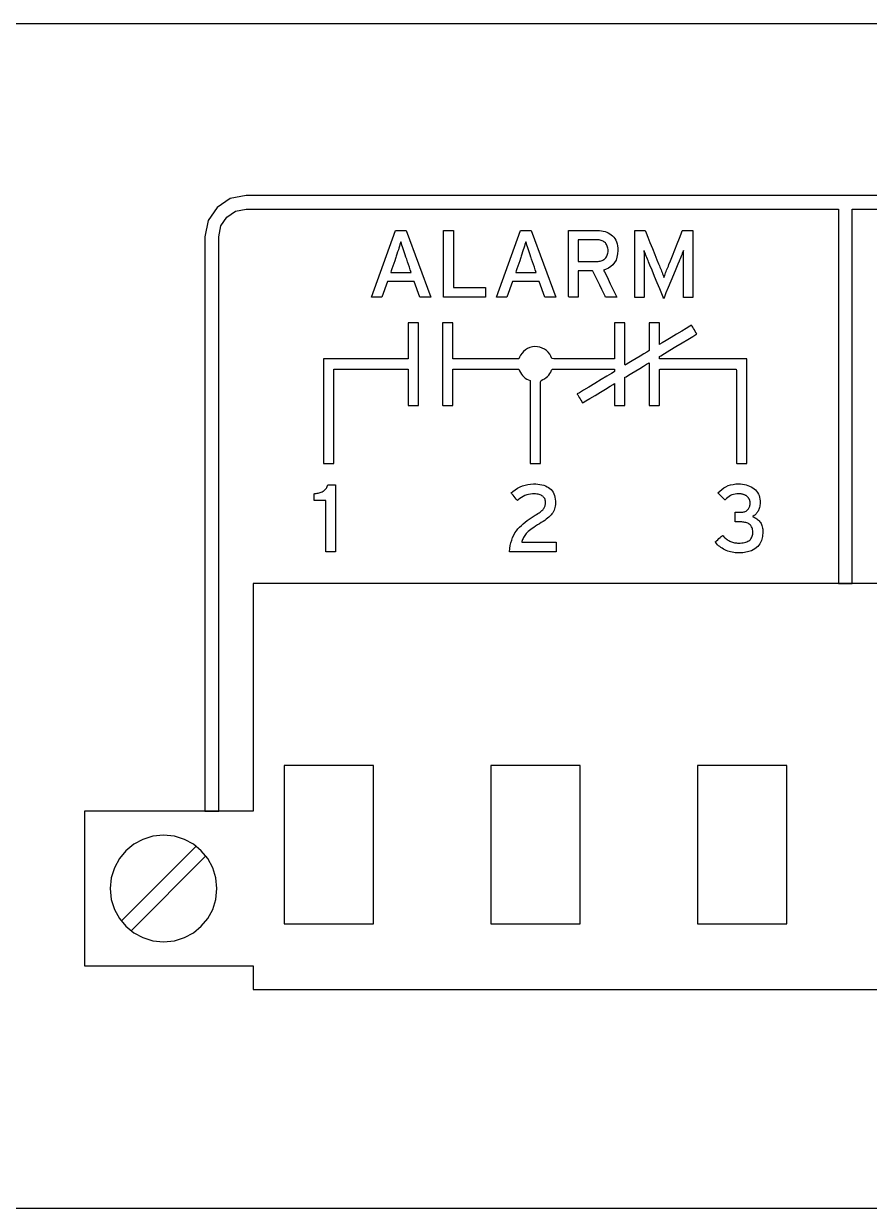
# Model space of a CAD drawing. Header units: inches. Extents: x 3.2 to 20.7, y 8 to 10.
# Drawn here: x 15.257 to 16.485, y 8.302 to 10.022 of the extents above; entities that cross this region are included whole.
import ezdxf

# ---------------------------------------------------------------- set-up
doc = ezdxf.new("R2010")
doc.units = ezdxf.units.IN
doc.header["$MEASUREMENT"] = 0

msp = doc.modelspace()

# ---------------------------------------------------------------- linework, layer by layer
for points in [[(3.2251, 10.0222), (3.2251, 8.3022), (20.675, 8.3022), (20.675, 10.0222), (3.2251, 10.0222)], [(16.7695, 9.773), (16.45, 9.773), (16.1306, 9.773), (15.9836, 9.773), (15.8519, 9.773), (15.7934, 9.773), (15.7406, 9.773), (15.6942, 9.773), (15.6548, 9.773), (15.623, 9.773), (15.5996, 9.773), (15.585, 9.773), (15.58, 9.773), (15.5567, 9.7683), (15.5376, 9.7554), (15.5247, 9.7364), (15.52, 9.713), (15.52, 9.7037), (15.52, 9.6772), (15.52, 9.6361), (15.52, 9.5827), (15.52, 9.5196), (15.52, 9.4492), (15.52, 9.2961), (15.52, 9.1429), (15.52, 9.0725), (15.52, 9.0094), (15.52, 8.956), (15.52, 8.9149), (15.52, 8.8884), (15.52, 8.8791), (15.54, 8.8791), (15.54, 8.8884), (15.54, 8.9149), (15.54, 8.956), (15.54, 9.0094), (15.54, 9.0725), (15.54, 9.1429), (15.54, 9.2961), (15.54, 9.4492), (15.54, 9.5196), (15.54, 9.5827), (15.54, 9.6361), (15.54, 9.6772), (15.54, 9.7037), (15.54, 9.713), (15.5431, 9.7286), (15.5517, 9.7413), (15.5645, 9.7499), (15.58, 9.753), (15.5897, 9.753), (15.617, 9.753), (15.6594, 9.753), (15.7144, 9.753), (15.7794, 9.753), (15.8521, 9.753), (16.0099, 9.753), (16.1678, 9.753), (16.2404, 9.753), (16.3055, 9.753), (16.3605, 9.753), (16.4029, 9.753), (16.4302, 9.753), (16.4399, 9.753), (16.4399, 9.7469), (16.4399, 9.7297), (16.4399, 9.7029), (16.4399, 9.6681), (16.4399, 9.581), (16.4399, 9.4812), (16.4399, 9.3814), (16.4399, 9.2944), (16.4399, 9.2596), (16.4399, 9.2328), (16.4399, 9.2156), (16.4399, 9.2095), (16.4599, 9.2095), (16.4599, 9.2156), (16.4599, 9.2328), (16.4599, 9.2596), (16.4599, 9.2944), (16.4599, 9.3814), (16.4599, 9.4812), (16.4599, 9.581), (16.4599, 9.6681), (16.4599, 9.7029), (16.4599, 9.7297), (16.4599, 9.7469), (16.4599, 9.753), (16.4695, 9.753), (16.4968, 9.753)], [(15.8322, 9.625), (15.824, 9.648), (15.7851, 9.648), (15.777, 9.625), (15.7619, 9.625), (15.7969, 9.7221), (15.8124, 9.7221), (15.8478, 9.625), (15.8322, 9.625)], [(15.8666, 9.625), (15.8666, 9.7221), (15.8807, 9.7221), (15.8807, 9.6392), (15.9276, 9.6392), (15.9276, 9.625), (15.8666, 9.625)], [(16.0137, 9.625), (16.0055, 9.648), (15.9666, 9.648), (15.9585, 9.625), (15.9434, 9.625), (15.9784, 9.7221), (15.9939, 9.7221), (16.0293, 9.625), (16.0137, 9.625)], [(15.8149, 9.5355), (15.6921, 9.5355), (15.6921, 9.3835), (15.7071, 9.3835), (15.7071, 9.5205), (15.8149, 9.5205), (15.8149, 9.4681), (15.8299, 9.4681), (15.8299, 9.588), (15.8149, 9.588), (15.8149, 9.5355)], [(17.3098, 8.6541), (17.5549, 8.6541), (17.5549, 8.8791), (17.3098, 8.8791), (17.3098, 9.2095), (15.5899, 9.2095), (15.5899, 8.8791), (15.3449, 8.8791), (15.3449, 8.6541), (15.5899, 8.6541), (15.5899, 8.6197), (17.3098, 8.6197), (17.3098, 8.6541)], [(15.7649, 8.9452), (15.6348, 8.9452), (15.6348, 8.7151), (15.7649, 8.7151), (15.7649, 8.9452)], [(15.9349, 8.7151), (16.0649, 8.7151), (16.0649, 8.9452), (15.9349, 8.9452), (15.9349, 8.7151)], [(16.235, 8.7151), (16.3648, 8.7151), (16.3648, 8.9452), (16.235, 8.9452), (16.235, 8.7151)], [(15.3985, 8.7192), (15.5072, 8.8281)], [(15.4126, 8.7051), (15.5213, 8.814)]]:
    msp.add_lwpolyline(points)
for points in [[(16.1196, 9.6931), (16.1192, 9.6879), (16.1183, 9.6833), (16.1169, 9.6791), (16.1149, 9.6754), (16.1124, 9.6722), (16.1094, 9.6695), (16.1058, 9.6673), (16.1017, 9.6655), (16.0989, 9.6645), (16.1001, 9.662), (16.1024, 9.6574), (16.1053, 9.6513), (16.1086, 9.6445), (16.1119, 9.6378), (16.1148, 9.6318), (16.1169, 9.6273), (16.118, 9.6251), (16.1177, 9.625), (16.1164, 9.625), (16.1142, 9.625), (16.1116, 9.625), (16.1088, 9.625), (16.1061, 9.625), (16.1038, 9.625), (16.1023, 9.625), (16.1018, 9.625), (16.101, 9.6266), (16.099, 9.6306), (16.0963, 9.6362), (16.0932, 9.6427), (16.09, 9.6493), (16.087, 9.6554), (16.0847, 9.6602), (16.0834, 9.663), (16.083, 9.6634), (16.0815, 9.6634), (16.079, 9.6634), (16.0757, 9.6634), (16.072, 9.6634), (16.0684, 9.6634), (16.0653, 9.6634), (16.063, 9.6634), (16.0619, 9.6634), (16.0619, 9.6625), (16.0619, 9.659), (16.0619, 9.6538), (16.0619, 9.6475), (16.0619, 9.6409), (16.0619, 9.6346), (16.0619, 9.6294), (16.0619, 9.6259), (16.0619, 9.625), (16.0612, 9.625), (16.0597, 9.625), (16.0576, 9.625), (16.0553, 9.625), (16.0529, 9.625), (16.0508, 9.625), (16.0491, 9.625), (16.0482, 9.625), (16.048, 9.6261), (16.048, 9.6332), (16.048, 9.6453), (16.048, 9.6607), (16.048, 9.6774), (16.048, 9.6937), (16.048, 9.7078), (16.048, 9.7179), (16.048, 9.7221), (16.0493, 9.7221), (16.0532, 9.7221), (16.0589, 9.7221), (16.0658, 9.7221), (16.0729, 9.7221), (16.0796, 9.7221), (16.085, 9.7221), (16.0885, 9.7221), (16.0901, 9.7221), (16.093, 9.722), (16.0958, 9.7217), (16.0984, 9.7212), (16.101, 9.7205), (16.1034, 9.7196), (16.1057, 9.7185), (16.1079, 9.7172), (16.11, 9.7158), (16.112, 9.7141), (16.1137, 9.7123), (16.1152, 9.7102), (16.1165, 9.7079), (16.1176, 9.7053), (16.1185, 9.7026), (16.1191, 9.6996), (16.1194, 9.6965)], [(16.2147, 9.6249), (16.2147, 9.6268), (16.2147, 9.6317), (16.2147, 9.6388), (16.2147, 9.6472), (16.2147, 9.656), (16.2147, 9.6642), (16.2147, 9.6709), (16.2147, 9.6752), (16.2147, 9.6769), (16.2147, 9.6793), (16.2148, 9.6815), (16.2148, 9.6837), (16.2148, 9.6857), (16.2148, 9.6876), (16.2149, 9.6894), (16.2149, 9.6911), (16.215, 9.6926), (16.2148, 9.6929), (16.2143, 9.6915), (16.2137, 9.69), (16.2131, 9.6884), (16.2124, 9.6867), (16.2117, 9.6849), (16.2109, 9.683), (16.2101, 9.681), (16.2093, 9.6789), (16.2086, 9.6772), (16.2068, 9.6729), (16.2039, 9.666), (16.2003, 9.6575), (16.1964, 9.6482), (16.1927, 9.6392), (16.1894, 9.6314), (16.1871, 9.6258), (16.1861, 9.6234), (16.1854, 9.625), (16.1834, 9.6299), (16.1804, 9.6373), (16.1767, 9.6461), (16.1729, 9.6554), (16.1692, 9.6642), (16.1662, 9.6716), (16.1641, 9.6765), (16.1634, 9.6784), (16.1625, 9.6805), (16.1617, 9.6826), (16.1609, 9.6845), (16.1602, 9.6863), (16.1595, 9.6881), (16.1589, 9.6897), (16.1583, 9.6912), (16.1578, 9.6926), (16.1574, 9.693), (16.1575, 9.6914), (16.1576, 9.6898), (16.1576, 9.688), (16.1576, 9.6861), (16.1577, 9.6841), (16.1577, 9.682), (16.1577, 9.6798), (16.1577, 9.6774), (16.1577, 9.6758), (16.1577, 9.6721), (16.1577, 9.6658), (16.1577, 9.6579), (16.1577, 9.6492), (16.1577, 9.6406), (16.1577, 9.6331), (16.1577, 9.6276), (16.1577, 9.625), (16.1574, 9.6249), (16.1563, 9.6249), (16.1546, 9.6249), (16.1524, 9.6249), (16.1502, 9.6249), (16.148, 9.6249), (16.1462, 9.6249), (16.1449, 9.6249), (16.1444, 9.6249), (16.1444, 9.6284), (16.1444, 9.6378), (16.1444, 9.6512), (16.1444, 9.6671), (16.1444, 9.6836), (16.1444, 9.6991), (16.1444, 9.7118), (16.1444, 9.72), (16.1444, 9.7221), (16.1452, 9.7221), (16.1467, 9.7221), (16.1489, 9.7221), (16.1513, 9.7221), (16.1538, 9.7221), (16.156, 9.7221), (16.1578, 9.7221), (16.1588, 9.7221), (16.1591, 9.7218), (16.1605, 9.7184), (16.163, 9.7123), (16.1662, 9.7045), (16.1697, 9.6958), (16.1732, 9.6871), (16.1764, 9.6794), (16.1787, 9.6736), (16.18, 9.6706), (16.1807, 9.6689), (16.1815, 9.6668), (16.1823, 9.6648), (16.1831, 9.6628), (16.1839, 9.6609), (16.1846, 9.6591), (16.1852, 9.6573), (16.1859, 9.6555), (16.1864, 9.6539), (16.187, 9.6551), (16.1876, 9.6568), (16.1883, 9.6586), (16.1889, 9.6604), (16.1897, 9.6623), (16.1904, 9.6643), (16.1912, 9.6663), (16.1921, 9.6684), (16.1929, 9.6704), (16.1938, 9.6726), (16.1959, 9.6779), (16.1988, 9.6853), (16.2022, 9.6938), (16.2057, 9.7026), (16.209, 9.7107), (16.2116, 9.7173), (16.2132, 9.7213), (16.2136, 9.7221), (16.2145, 9.7221), (16.2162, 9.7221), (16.2184, 9.7221), (16.2209, 9.7221), (16.2234, 9.7221), (16.2257, 9.7221), (16.2275, 9.7221), (16.2285, 9.7221), (16.2286, 9.721), (16.2286, 9.7141), (16.2286, 9.7022), (16.2286, 9.6872), (16.2286, 9.6708), (16.2286, 9.6546), (16.2286, 9.6405), (16.2286, 9.6301), (16.2286, 9.6251), (16.2283, 9.6249), (16.2271, 9.6249), (16.2253, 9.6249), (16.2231, 9.6249), (16.2207, 9.6249), (16.2185, 9.6249), (16.2166, 9.6249), (16.2152, 9.6249)], [(15.8118, 9.6834), (15.8107, 9.6866), (15.8097, 9.6897), (15.8087, 9.6926), (15.8078, 9.6954), (15.8069, 9.6981), (15.8061, 9.7007), (15.8053, 9.7031), (15.8046, 9.7054), (15.8039, 9.704), (15.8032, 9.7017), (15.8025, 9.6992), (15.8017, 9.6965), (15.8008, 9.6938), (15.7998, 9.6909), (15.7988, 9.6878), (15.7978, 9.6846), (15.7972, 9.6829), (15.7966, 9.6811), (15.7955, 9.678), (15.7942, 9.6742), (15.7928, 9.6701), (15.7914, 9.6663), (15.7904, 9.6632), (15.7897, 9.6614), (15.7898, 9.661), (15.7919, 9.661), (15.7958, 9.661), (15.8008, 9.661), (15.8062, 9.661), (15.8115, 9.661), (15.8159, 9.661), (15.8188, 9.661), (15.8196, 9.6611), (15.8191, 9.6623), (15.8182, 9.665), (15.8169, 9.6686), (15.8155, 9.6726), (15.8141, 9.6766), (15.8129, 9.6801), (15.8121, 9.6825)], [(15.9932, 9.6834), (15.9922, 9.6866), (15.9911, 9.6897), (15.9902, 9.6926), (15.9892, 9.6954), (15.9884, 9.6981), (15.9875, 9.7007), (15.9868, 9.7031), (15.9861, 9.7054), (15.9854, 9.704), (15.9847, 9.7017), (15.984, 9.6992), (15.9831, 9.6965), (15.9823, 9.6938), (15.9813, 9.6909), (15.9803, 9.6878), (15.9792, 9.6846), (15.9787, 9.6829), (15.978, 9.6811), (15.977, 9.678), (15.9756, 9.6742), (15.9742, 9.6701), (15.9729, 9.6663), (15.9718, 9.6632), (15.9712, 9.6614), (15.9713, 9.661), (15.9734, 9.661), (15.9773, 9.661), (15.9823, 9.661), (15.9877, 9.661), (15.9929, 9.661), (15.9973, 9.661), (16.0002, 9.661), (16.001, 9.6611), (16.0006, 9.6623), (15.9997, 9.665), (15.9984, 9.6686), (15.997, 9.6726), (15.9956, 9.6766), (15.9944, 9.6801), (15.9936, 9.6825)], [(16.1053, 9.6927), (16.1053, 9.6945), (16.1051, 9.6962), (16.1047, 9.6977), (16.1043, 9.6992), (16.1038, 9.7006), (16.1031, 9.7018), (16.1023, 9.7029), (16.1014, 9.704), (16.1004, 9.7049), (16.0993, 9.7057), (16.0981, 9.7065), (16.0968, 9.7071), (16.0955, 9.7076), (16.094, 9.708), (16.0924, 9.7083), (16.0908, 9.7084), (16.0893, 9.7085), (16.088, 9.7085), (16.0849, 9.7085), (16.0807, 9.7085), (16.076, 9.7085), (16.0711, 9.7085), (16.0668, 9.7085), (16.0636, 9.7085), (16.062, 9.7085), (16.0619, 9.7078), (16.0619, 9.7051), (16.0619, 9.7008), (16.0619, 9.6956), (16.0619, 9.69), (16.0619, 9.6848), (16.0619, 9.6805), (16.0619, 9.6777), (16.062, 9.6771), (16.0636, 9.6771), (16.0668, 9.6771), (16.0711, 9.6771), (16.076, 9.6771), (16.0807, 9.6771), (16.0849, 9.6771), (16.088, 9.6771), (16.0893, 9.6771), (16.0908, 9.6771), (16.0924, 9.6773), (16.0939, 9.6776), (16.0954, 9.6779), (16.0967, 9.6784), (16.098, 9.679), (16.0992, 9.6797), (16.1003, 9.6805), (16.1013, 9.6814), (16.1022, 9.6824), (16.103, 9.6835), (16.1037, 9.6848), (16.1043, 9.6861), (16.1047, 9.6876), (16.1051, 9.6892), (16.1053, 9.6909)], [(16.1799, 9.5355), (16.1799, 9.5357), (16.1799, 9.536), (16.1799, 9.5364), (16.1799, 9.537), (16.1799, 9.5375), (16.1799, 9.538), (16.1799, 9.5385), (16.1799, 9.5388), (16.1799, 9.5389), (16.1822, 9.5402), (16.1875, 9.5435), (16.195, 9.548), (16.2038, 9.5533), (16.2129, 9.5588), (16.2214, 9.5639), (16.2284, 9.5681), (16.233, 9.5709), (16.2343, 9.5716), (16.2339, 9.5723), (16.2331, 9.5736), (16.232, 9.5754), (16.2308, 9.5775), (16.2295, 9.5796), (16.2283, 9.5816), (16.2273, 9.5832), (16.2267, 9.5842), (16.2264, 9.5844), (16.224, 9.5829), (16.219, 9.5799), (16.2123, 9.5759), (16.2046, 9.5713), (16.1968, 9.5666), (16.1897, 9.5623), (16.184, 9.5589), (16.1806, 9.5568), (16.1799, 9.5565), (16.1799, 9.5584), (16.1799, 9.5619), (16.1799, 9.5666), (16.1799, 9.5718), (16.1799, 9.577), (16.1799, 9.5818), (16.1799, 9.5855), (16.1799, 9.5877), (16.1798, 9.588), (16.1788, 9.588), (16.1771, 9.588), (16.1749, 9.588), (16.1724, 9.588), (16.1699, 9.588), (16.1677, 9.588), (16.166, 9.588), (16.165, 9.588), (16.1649, 9.5876), (16.1649, 9.5847), (16.1649, 9.5799), (16.1649, 9.5737), (16.1649, 9.567), (16.1649, 9.5603), (16.1649, 9.5543), (16.1649, 9.5499), (16.1649, 9.5475), (16.1644, 9.547), (16.1618, 9.5454), (16.1575, 9.5429), (16.1521, 9.5396), (16.1463, 9.5361), (16.1405, 9.5326), (16.1355, 9.5296), (16.1318, 9.5274), (16.13, 9.5263), (16.1299, 9.5275), (16.1299, 9.5324), (16.1299, 9.5402), (16.1299, 9.5498), (16.1299, 9.5602), (16.1299, 9.5702), (16.1299, 9.5789), (16.1299, 9.5852), (16.1299, 9.588), (16.1295, 9.588), (16.1283, 9.588), (16.1263, 9.588), (16.124, 9.588), (16.1214, 9.588), (16.119, 9.588), (16.117, 9.588), (16.1155, 9.588), (16.1149, 9.588), (16.1149, 9.5864), (16.1149, 9.5817), (16.1149, 9.5747), (16.1149, 9.5664), (16.1149, 9.5576), (16.1149, 9.5492), (16.1149, 9.5422), (16.1149, 9.5373), (16.1149, 9.5355), (16.1116, 9.5355), (16.1029, 9.5355), (16.0906, 9.5355), (16.076, 9.5355), (16.0607, 9.5355), (16.0463, 9.5355), (16.0344, 9.5355), (16.0264, 9.5355), (16.0237, 9.5359), (16.0224, 9.5393), (16.0206, 9.5423), (16.0184, 9.5451), (16.0158, 9.5475), (16.013, 9.5496), (16.0098, 9.5512), (16.0065, 9.5524), (16.0029, 9.5531), (15.9991, 9.5533), (15.9954, 9.5529), (15.9919, 9.552), (15.9886, 9.5506), (15.9856, 9.5488), (15.9828, 9.5465), (15.9804, 9.544), (15.9784, 9.5411), (15.9768, 9.5379), (15.9756, 9.5355), (15.9704, 9.5355), (15.96, 9.5355), (15.9461, 9.5355), (15.9304, 9.5355), (15.9144, 9.5355), (15.8998, 9.5355), (15.8882, 9.5355), (15.8812, 9.5355), (15.8799, 9.5358), (15.8799, 9.539), (15.8799, 9.5449), (15.8799, 9.5526), (15.8799, 9.5613), (15.8799, 9.57), (15.8799, 9.5779), (15.8799, 9.584), (15.8799, 9.5875), (15.8798, 9.588), (15.8788, 9.588), (15.8771, 9.588), (15.8748, 9.588), (15.8723, 9.588), (15.8699, 9.588), (15.8677, 9.588), (15.866, 9.588), (15.865, 9.588), (15.8649, 9.5866), (15.8649, 9.578), (15.8649, 9.5636), (15.8649, 9.5454), (15.8649, 9.5255), (15.8649, 9.5057), (15.8649, 9.4883), (15.8649, 9.4752), (15.8649, 9.4685), (15.8652, 9.4681), (15.8663, 9.4681), (15.8682, 9.4681), (15.8705, 9.4681), (15.873, 9.4681), (15.8754, 9.4681), (15.8776, 9.4681), (15.8792, 9.4681), (15.8799, 9.4681), (15.8799, 9.4692), (15.8799, 9.4734), (15.8799, 9.4801), (15.8799, 9.4883), (15.8799, 9.4971), (15.8799, 9.5056), (15.8799, 9.5129), (15.8799, 9.5182), (15.8799, 9.5205), (15.8825, 9.5205), (15.8907, 9.5205), (15.9033, 9.5205), (15.9184, 9.5205), (15.9345, 9.5205), (15.9499, 9.5205), (15.963, 9.5205), (15.9722, 9.5205), (15.9759, 9.5205), (15.9768, 9.5181), (15.978, 9.5156), (15.9795, 9.5134), (15.9812, 9.5113), (15.9831, 9.5094), (15.9852, 9.5077), (15.9875, 9.5062), (15.9899, 9.505), (15.9924, 9.5041), (15.9924, 9.4995), (15.9924, 9.4879), (15.9924, 9.4714), (15.9924, 9.452), (15.9924, 9.4318), (15.9924, 9.4128), (15.9924, 9.3971), (15.9924, 9.3867), (15.9924, 9.3835), (15.9931, 9.3835), (15.9946, 9.3835), (15.9967, 9.3835), (15.9991, 9.3835), (16.0016, 9.3835), (16.0039, 9.3835), (16.0059, 9.3835), (16.0071, 9.3835), (16.0074, 9.3838), (16.0074, 9.3898), (16.0074, 9.4024), (16.0074, 9.4196), (16.0074, 9.4393), (16.0074, 9.4594), (16.0074, 9.478), (16.0074, 9.4929), (16.0074, 9.5021), (16.0082, 9.5044), (16.0108, 9.5054), (16.0132, 9.5067), (16.0154, 9.5083), (16.0174, 9.51), (16.0192, 9.512), (16.0208, 9.5142), (16.0222, 9.5165), (16.0233, 9.519), (16.0245, 9.5205), (16.0301, 9.5205), (16.0404, 9.5205), (16.0538, 9.5205), (16.0689, 9.5205), (16.084, 9.5205), (16.0976, 9.5205), (16.1081, 9.5205), (16.1141, 9.5205), (16.1149, 9.5205), (16.1149, 9.5203), (16.1149, 9.5199), (16.1149, 9.5194), (16.1149, 9.5188), (16.1149, 9.5183), (16.1149, 9.5178), (16.1149, 9.5174), (16.1149, 9.5172), (16.1142, 9.5168), (16.1103, 9.5144), (16.1037, 9.5104), (16.0954, 9.5055), (16.0863, 9.5), (16.0774, 9.4946), (16.0696, 9.4899), (16.0637, 9.4864), (16.0607, 9.4846), (16.0607, 9.4842), (16.0613, 9.4832), (16.0622, 9.4816), (16.0634, 9.4797), (16.0647, 9.4775), (16.066, 9.4754), (16.0671, 9.4736), (16.0679, 9.4723), (16.0683, 9.4716), (16.0693, 9.4722), (16.0732, 9.4746), (16.0791, 9.4782), (16.0864, 9.4826), (16.0942, 9.4873), (16.1018, 9.4918), (16.1083, 9.4957), (16.1129, 9.4985), (16.1149, 9.4997), (16.1149, 9.4988), (16.1149, 9.4961), (16.1149, 9.4919), (16.1149, 9.4869), (16.1149, 9.4816), (16.1149, 9.4765), (16.1149, 9.4722), (16.1149, 9.4692), (16.1149, 9.4681), (16.1154, 9.4681), (16.1168, 9.4681), (16.1188, 9.4681), (16.1212, 9.4681), (16.1237, 9.4681), (16.1261, 9.4681), (16.1281, 9.4681), (16.1295, 9.4681), (16.1299, 9.4681), (16.1299, 9.4697), (16.1299, 9.4736), (16.1299, 9.4792), (16.1299, 9.4858), (16.1299, 9.4926), (16.1299, 9.499), (16.1299, 9.5043), (16.1299, 9.5077), (16.1299, 9.5088), (16.1315, 9.5097), (16.1351, 9.5119), (16.14, 9.5148), (16.1457, 9.5183), (16.1516, 9.5218), (16.157, 9.5251), (16.1614, 9.5277), (16.1642, 9.5294), (16.1649, 9.5297), (16.1649, 9.5265), (16.1649, 9.52), (16.1649, 9.5111), (16.1649, 9.501), (16.1649, 9.4907), (16.1649, 9.4812), (16.1649, 9.4736), (16.1649, 9.469), (16.165, 9.4681), (16.1659, 9.4681), (16.1675, 9.4681), (16.1697, 9.4681), (16.1722, 9.4681), (16.1747, 9.4681), (16.1769, 9.4681), (16.1787, 9.4681), (16.1798, 9.4681), (16.1799, 9.4684), (16.1799, 9.4717), (16.1799, 9.4777), (16.1799, 9.4855), (16.1799, 9.4942), (16.1799, 9.5029), (16.1799, 9.5107), (16.1799, 9.5168), (16.1799, 9.5201), (16.1811, 9.5205), (16.1888, 9.5205), (16.202, 9.5205), (16.2189, 9.5205), (16.2375, 9.5205), (16.256, 9.5205), (16.2724, 9.5205), (16.2849, 9.5205), (16.2915, 9.5205), (16.2921, 9.5186), (16.2921, 9.5085), (16.2921, 9.4918), (16.2921, 9.4709), (16.2921, 9.448), (16.2921, 9.4256), (16.2921, 9.4058), (16.2921, 9.3912), (16.2921, 9.3839), (16.2924, 9.3835), (16.2935, 9.3835), (16.2954, 9.3835), (16.2977, 9.3835), (16.3002, 9.3835), (16.3027, 9.3835), (16.3048, 9.3835), (16.3063, 9.3835), (16.3071, 9.3835), (16.3071, 9.3871), (16.3071, 9.3999), (16.3071, 9.4195), (16.3071, 9.4433), (16.3071, 9.4687), (16.3071, 9.4933), (16.3071, 9.5143), (16.3071, 9.5292), (16.3071, 9.5355), (16.3034, 9.5355), (16.2921, 9.5355), (16.2753, 9.5355), (16.2551, 9.5355), (16.2338, 9.5355), (16.2135, 9.5355), (16.1963, 9.5355), (16.1844, 9.5355)], [(15.6954, 9.2553), (15.6954, 9.2582), (15.6954, 9.2657), (15.6954, 9.2766), (15.6954, 9.2893), (15.6954, 9.3023), (15.6954, 9.3143), (15.6954, 9.3237), (15.6954, 9.3291), (15.6953, 9.3298), (15.6941, 9.3298), (15.692, 9.3298), (15.6893, 9.3298), (15.6864, 9.3298), (15.6835, 9.3298), (15.6811, 9.3298), (15.6794, 9.3298), (15.6787, 9.3298), (15.6787, 9.3302), (15.6787, 9.3312), (15.6787, 9.3327), (15.6787, 9.3344), (15.6787, 9.3362), (15.6787, 9.3378), (15.6787, 9.339), (15.6787, 9.3398), (15.6796, 9.3399), (15.6813, 9.3401), (15.6829, 9.3404), (15.6845, 9.3407), (15.686, 9.3411), (15.6875, 9.3416), (15.6889, 9.3421), (15.6902, 9.3427), (15.6915, 9.3433), (15.6927, 9.344), (15.6938, 9.3448), (15.6947, 9.3457), (15.6956, 9.3467), (15.6963, 9.3478), (15.697, 9.349), (15.6975, 9.3504), (15.698, 9.3518), (15.6982, 9.3525), (15.6991, 9.3525), (15.7005, 9.3525), (15.7023, 9.3525), (15.7043, 9.3525), (15.7063, 9.3525), (15.7079, 9.3525), (15.7091, 9.3525), (15.7095, 9.3525), (15.7095, 9.3488), (15.7095, 9.3389), (15.7095, 9.3247), (15.7095, 9.3082), (15.7095, 9.2912), (15.7095, 9.2756), (15.7095, 9.2633), (15.7095, 9.2563), (15.7094, 9.2553), (15.7084, 9.2553), (15.7066, 9.2553), (15.7043, 9.2553), (15.7019, 9.2553), (15.6995, 9.2553), (15.6974, 9.2553), (15.696, 9.2553)], [(15.9624, 9.2553), (15.9628, 9.26), (15.9634, 9.2644), (15.9643, 9.2686), (15.9654, 9.2725), (15.9668, 9.2762), (15.9683, 9.2797), (15.9702, 9.2829), (15.9722, 9.2859), (15.9745, 9.2887), (15.9769, 9.2913), (15.9795, 9.2938), (15.9821, 9.2962), (15.9848, 9.2985), (15.9877, 9.3007), (15.9906, 9.3028), (15.9937, 9.3049), (15.9968, 9.3068), (15.9996, 9.3084), (16.0016, 9.3097), (16.0035, 9.3109), (16.0052, 9.3121), (16.0067, 9.3132), (16.0081, 9.3143), (16.0093, 9.3154), (16.0104, 9.3164), (16.0113, 9.3174), (16.012, 9.3183), (16.0126, 9.3193), (16.0131, 9.3203), (16.0136, 9.3213), (16.0139, 9.3224), (16.0142, 9.3234), (16.0144, 9.3245), (16.0146, 9.3256), (16.0146, 9.3267), (16.0146, 9.328), (16.0144, 9.3292), (16.0142, 9.3304), (16.0138, 9.3316), (16.0133, 9.3326), (16.0128, 9.3336), (16.0121, 9.3345), (16.0113, 9.3354), (16.0104, 9.3362), (16.0094, 9.3369), (16.0082, 9.3375), (16.0068, 9.3381), (16.0053, 9.3386), (16.0037, 9.3389), (16.002, 9.3392), (16, 9.3394), (15.998, 9.3395), (15.9956, 9.3395), (15.9927, 9.3392), (15.99, 9.3387), (15.9873, 9.338), (15.9846, 9.337), (15.9821, 9.3358), (15.9796, 9.3344), (15.9772, 9.3327), (15.9748, 9.3308), (15.9737, 9.33), (15.9731, 9.3307), (15.972, 9.3321), (15.9706, 9.3338), (15.9691, 9.3357), (15.9676, 9.3375), (15.9663, 9.3391), (15.9653, 9.3403), (15.9648, 9.3409), (15.9673, 9.3431), (15.9706, 9.3456), (15.974, 9.3478), (15.9775, 9.3496), (15.9812, 9.3512), (15.9849, 9.3524), (15.9888, 9.3533), (15.9929, 9.3538), (15.997, 9.354), (16.0003, 9.354), (16.0035, 9.3537), (16.0064, 9.3533), (16.0092, 9.3527), (16.0119, 9.352), (16.0144, 9.3511), (16.0167, 9.35), (16.0188, 9.3487), (16.0208, 9.3473), (16.0226, 9.3457), (16.0241, 9.3439), (16.0255, 9.3419), (16.0266, 9.3397), (16.0275, 9.3373), (16.0282, 9.3348), (16.0287, 9.3321), (16.0289, 9.3292), (16.029, 9.3264), (16.0288, 9.3241), (16.0286, 9.3218), (16.0281, 9.3196), (16.0276, 9.3176), (16.0269, 9.3157), (16.026, 9.3138), (16.025, 9.3121), (16.0239, 9.3105), (16.0225, 9.309), (16.021, 9.3074), (16.0193, 9.3059), (16.0175, 9.3043), (16.0155, 9.3027), (16.0133, 9.3011), (16.0109, 9.2995), (16.0084, 9.2978), (16.0057, 9.2961), (16.0028, 9.2944), (16, 9.2926), (15.9975, 9.2909), (15.9952, 9.2893), (15.9931, 9.2878), (15.9912, 9.2862), (15.9894, 9.2848), (15.9879, 9.2834), (15.9866, 9.282), (15.9855, 9.2806), (15.9844, 9.2792), (15.9835, 9.2778), (15.9826, 9.2764), (15.9819, 9.2749), (15.9812, 9.2735), (15.9807, 9.272), (15.9803, 9.2704), (15.9803, 9.2694), (15.9832, 9.2694), (15.9888, 9.2694), (15.9962, 9.2694), (16.0045, 9.2694), (16.0129, 9.2694), (16.0205, 9.2694), (16.0263, 9.2694), (16.0296, 9.2694), (16.0299, 9.2692), (16.0299, 9.2682), (16.0299, 9.2665), (16.0299, 9.2643), (16.0299, 9.262), (16.0299, 9.2596), (16.0299, 9.2576), (16.0299, 9.2561), (16.0299, 9.2553), (16.0284, 9.2553), (16.0227, 9.2553), (16.0139, 9.2553), (16.0032, 9.2553), (15.9917, 9.2553), (15.9807, 9.2553), (15.9713, 9.2553), (15.9648, 9.2553)], [(16.3302, 9.2842), (16.3296, 9.2777), (16.3282, 9.272), (16.3259, 9.2671), (16.3227, 9.263), (16.3187, 9.2596), (16.3138, 9.257), (16.308, 9.2552), (16.3013, 9.2541), (16.2946, 9.2538), (16.2923, 9.2539), (16.29, 9.2541), (16.2878, 9.2544), (16.2856, 9.2548), (16.2834, 9.2553), (16.2813, 9.2559), (16.2791, 9.2566), (16.277, 9.2574), (16.2749, 9.2584), (16.2729, 9.2594), (16.271, 9.2605), (16.2692, 9.2617), (16.2675, 9.263), (16.2659, 9.2643), (16.2644, 9.2658), (16.263, 9.2673), (16.2617, 9.2689), (16.2611, 9.2699), (16.2618, 9.2705), (16.263, 9.2716), (16.2646, 9.273), (16.2664, 9.2746), (16.2682, 9.2761), (16.2698, 9.2775), (16.271, 9.2786), (16.2717, 9.2792), (16.2724, 9.2786), (16.2735, 9.2774), (16.2746, 9.2763), (16.2757, 9.2752), (16.2769, 9.2743), (16.2782, 9.2734), (16.2794, 9.2725), (16.2807, 9.2718), (16.2821, 9.2711), (16.2834, 9.2705), (16.2848, 9.2699), (16.2862, 9.2695), (16.2877, 9.2691), (16.2891, 9.2687), (16.2905, 9.2685), (16.2919, 9.2683), (16.2933, 9.2682), (16.2947, 9.2681), (16.2971, 9.2682), (16.2994, 9.2683), (16.3015, 9.2686), (16.3035, 9.2689), (16.3054, 9.2694), (16.307, 9.27), (16.3085, 9.2707), (16.3098, 9.2715), (16.311, 9.2725), (16.312, 9.2735), (16.3128, 9.2745), (16.3136, 9.2757), (16.3142, 9.2769), (16.3147, 9.2782), (16.3151, 9.2796), (16.3154, 9.2811), (16.3155, 9.2827), (16.3156, 9.2844), (16.3155, 9.286), (16.3153, 9.2876), (16.3149, 9.289), (16.3145, 9.2904), (16.3139, 9.2916), (16.3132, 9.2927), (16.3125, 9.2938), (16.3116, 9.2947), (16.3105, 9.2955), (16.3094, 9.2963), (16.3082, 9.2969), (16.3069, 9.2974), (16.3056, 9.2979), (16.3042, 9.2982), (16.3027, 9.2985), (16.3011, 9.2987), (16.2994, 9.2988), (16.2984, 9.2988), (16.2979, 9.2988), (16.2969, 9.2988), (16.2955, 9.2988), (16.2941, 9.2988), (16.2926, 9.2988), (16.2913, 9.2988), (16.2903, 9.2988), (16.2897, 9.2988), (16.2897, 9.299), (16.2897, 9.3), (16.2897, 9.3017), (16.2897, 9.3038), (16.2897, 9.3062), (16.2897, 9.3085), (16.2897, 9.3105), (16.2897, 9.3121), (16.2897, 9.3128), (16.2898, 9.3129), (16.2905, 9.3129), (16.2916, 9.3129), (16.293, 9.3129), (16.2944, 9.3129), (16.2959, 9.3129), (16.2971, 9.3129), (16.298, 9.3129), (16.2984, 9.3129), (16.2996, 9.3129), (16.301, 9.3131), (16.3023, 9.3133), (16.3036, 9.3136), (16.3047, 9.3141), (16.3058, 9.3146), (16.3067, 9.3153), (16.3076, 9.316), (16.3084, 9.3169), (16.3091, 9.3178), (16.3097, 9.3187), (16.3102, 9.3197), (16.3107, 9.3207), (16.311, 9.3218), (16.3113, 9.3229), (16.3115, 9.324), (16.3116, 9.3252), (16.3117, 9.3263), (16.3116, 9.3268), (16.3116, 9.3273), (16.3116, 9.3278), (16.3115, 9.3283), (16.3114, 9.3288), (16.3113, 9.3293), (16.3112, 9.3298), (16.3111, 9.3304), (16.3109, 9.3309), (16.3107, 9.3314), (16.3104, 9.3319), (16.3102, 9.3324), (16.3098, 9.3329), (16.3095, 9.3334), (16.3091, 9.3339), (16.3087, 9.3343), (16.3083, 9.3348), (16.3078, 9.3352), (16.3073, 9.3357), (16.3068, 9.3361), (16.3063, 9.3366), (16.3057, 9.337), (16.3051, 9.3373), (16.3044, 9.3377), (16.3037, 9.338), (16.303, 9.3383), (16.3022, 9.3386), (16.3014, 9.3388), (16.3005, 9.3391), (16.2995, 9.3392), (16.2986, 9.3394), (16.2976, 9.3395), (16.2965, 9.3396), (16.2954, 9.3397), (16.2942, 9.3397), (16.2922, 9.3396), (16.2898, 9.3393), (16.2875, 9.3388), (16.2853, 9.338), (16.2832, 9.337), (16.2812, 9.3358), (16.2792, 9.3344), (16.2773, 9.3328), (16.2755, 9.3309), (16.275, 9.3309), (16.2741, 9.3318), (16.2727, 9.3331), (16.2711, 9.3348), (16.2693, 9.3365), (16.2676, 9.3382), (16.2662, 9.3396), (16.2652, 9.3405), (16.2648, 9.3409), (16.2675, 9.3437), (16.2704, 9.3461), (16.2734, 9.3482), (16.2766, 9.35), (16.2799, 9.3515), (16.2834, 9.3526), (16.287, 9.3534), (16.2908, 9.3539), (16.2946, 9.354), (16.2976, 9.3539), (16.3005, 9.3537), (16.3033, 9.3532), (16.306, 9.3526), (16.3085, 9.3518), (16.3109, 9.3508), (16.3133, 9.3496), (16.3155, 9.3483), (16.3176, 9.3468), (16.3194, 9.3452), (16.3211, 9.3433), (16.3225, 9.3414), (16.3237, 9.3393), (16.3247, 9.337), (16.3254, 9.3346), (16.3259, 9.332), (16.3262, 9.3293), (16.3263, 9.3268), (16.3262, 9.325), (16.326, 9.3232), (16.3257, 9.3215), (16.3254, 9.32), (16.325, 9.3185), (16.3245, 9.3171), (16.3239, 9.3158), (16.3233, 9.3146), (16.3226, 9.3135), (16.3218, 9.3125), (16.321, 9.3115), (16.3202, 9.3105), (16.3193, 9.3096), (16.3183, 9.3088), (16.3173, 9.308), (16.3163, 9.3073), (16.3152, 9.3066), (16.316, 9.3061), (16.3174, 9.3056), (16.3188, 9.3049), (16.3201, 9.3042), (16.3214, 9.3034), (16.3226, 9.3024), (16.3237, 9.3014), (16.3248, 9.3003), (16.3257, 9.2991), (16.3266, 9.2978), (16.3275, 9.2964), (16.3282, 9.2949), (16.3288, 9.2934), (16.3293, 9.2917), (16.3296, 9.29), (16.3299, 9.2881), (16.3301, 9.2862)], [(15.5373, 8.7664), (15.5357, 8.7821), (15.5312, 8.7967), (15.5241, 8.8099), (15.5147, 8.8213), (15.5032, 8.8308), (15.4901, 8.8379), (15.4756, 8.8424), (15.46, 8.8439), (15.4443, 8.8424), (15.4298, 8.8379), (15.4166, 8.8308), (15.4051, 8.8213), (15.3957, 8.8099), (15.3886, 8.7967), (15.384, 8.7821), (15.3825, 8.7664), (15.384, 8.7508), (15.3886, 8.7363), (15.3957, 8.7232), (15.4051, 8.7118), (15.4166, 8.7024), (15.4298, 8.6953), (15.4443, 8.6908), (15.46, 8.6893), (15.4756, 8.6908), (15.4901, 8.6953), (15.5032, 8.7024), (15.5147, 8.7118), (15.5241, 8.7232), (15.5312, 8.7363), (15.5357, 8.7508)]]:
    msp.add_lwpolyline(points, close=True)

doc.saveas('drawing.dxf')
